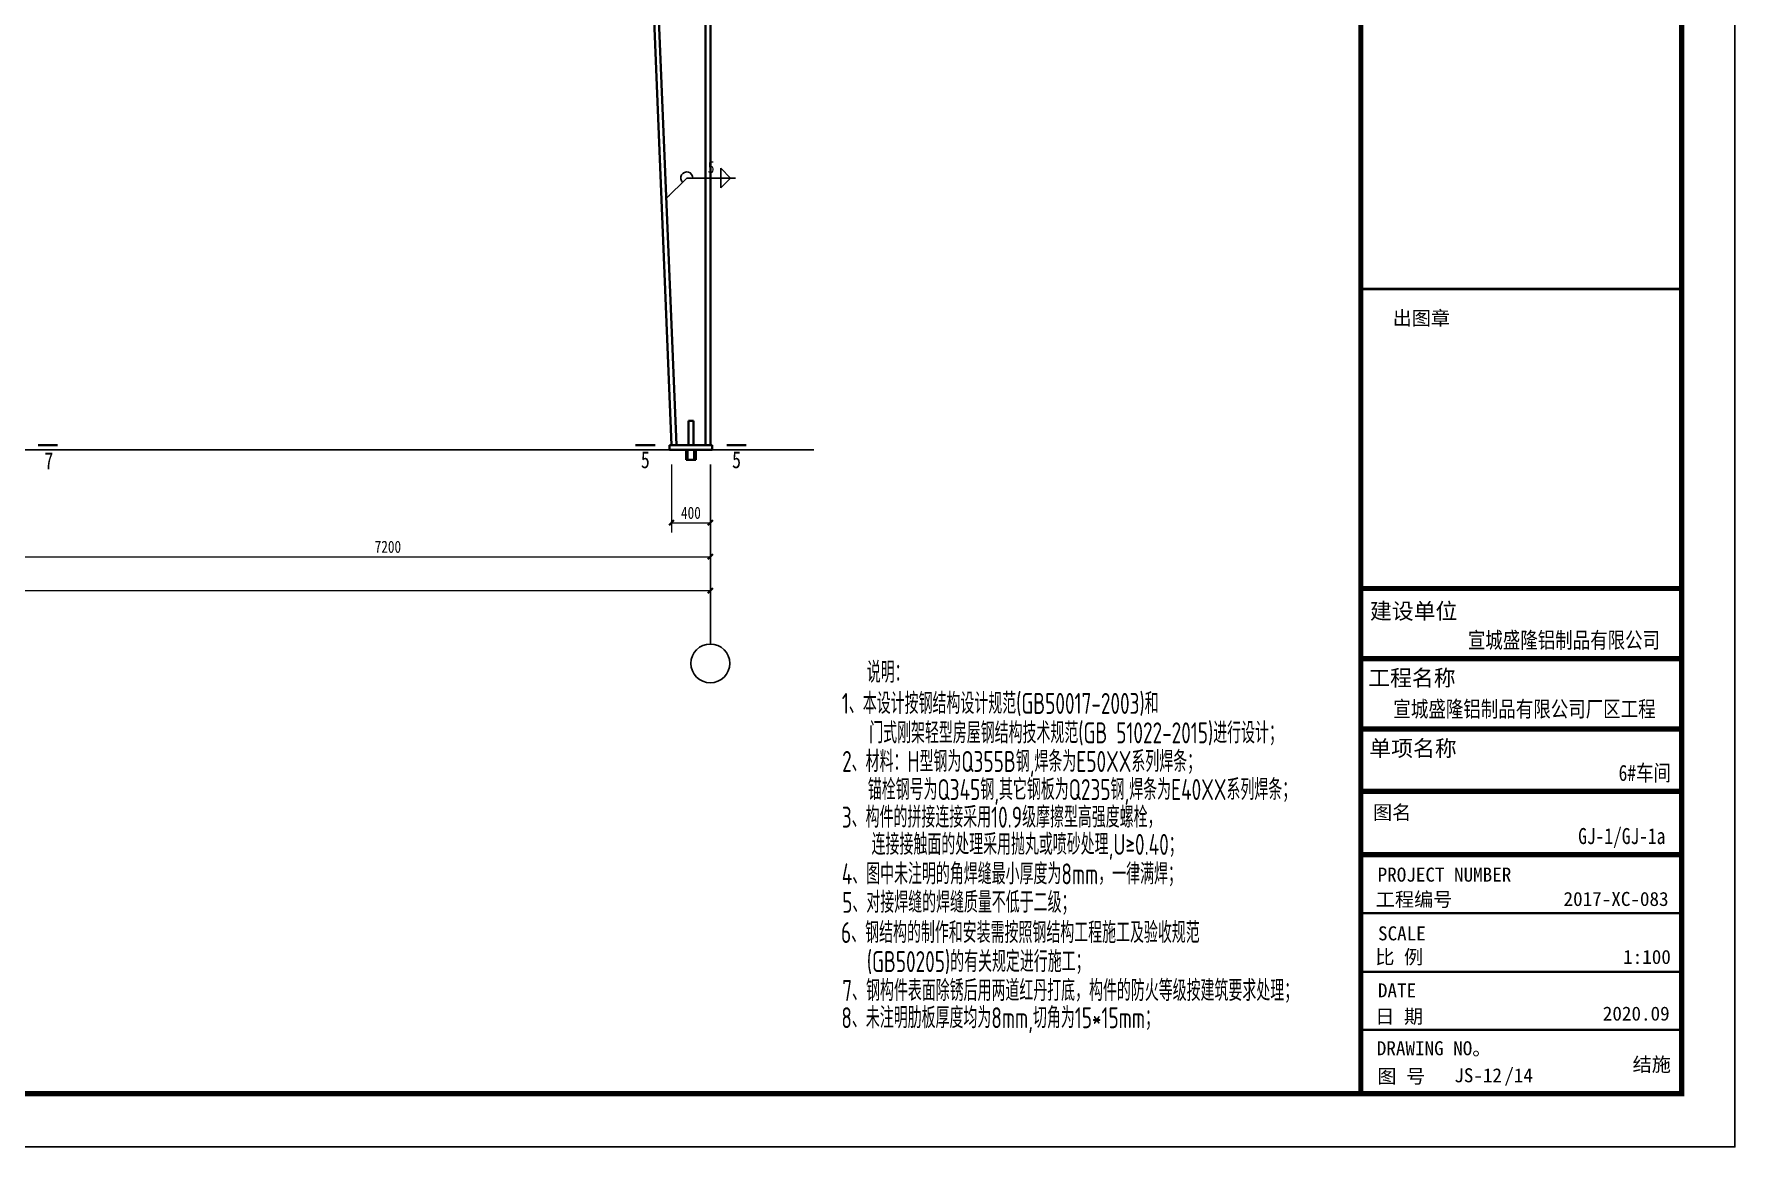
# Model space of a CAD drawing. Extents: x 32461 to 402082, y -617694 to 182569.
# Drawn here: x 367027 to 402082, y -500452 to -477508 of the extents above; entities that cross this region are included whole.
import ezdxf
from ezdxf.enums import TextEntityAlignment as Align

# ---------------------------------------------------------------- set-up
doc = ezdxf.new("R2010")
doc.units = 0
doc.header["$LTSCALE"] = 1000
doc.header["$MEASUREMENT"] = 0
doc.linetypes.add('线型6', pattern=[8.75, 5, -1.25, 1.25, -1.25])
doc.layers.get('0').update_dxf_attribs({"linetype": 'CONTINUOUS'})
for name, color, linetype in [('PUB_TITLE', 4, 'CONTINUOUS'), ('S1', 2, 'CONTINUOUS'), ('TEXT', 7, 'CONTINUOUS'), ('图框', 4, 'CONTINUOUS')]:
    doc.layers.add(name, color=color, linetype=linetype)
for name, color, linetype, lineweight in [('尺寸标注', 2, 'CONTINUOUS', 35), ('层10', 7, 'CONTINUOUS', 35), ('层111', 9, '线型6', 25), ('层112', 9, 'CONTINUOUS', 25), ('层116', 1, 'CONTINUOUS', 35), ('层14', 2, 'CONTINUOUS', 35), ('柱子', 3, 'CONTINUOUS', 35), ('焊缝标注', 9, 'CONTINUOUS', 25)]:
    doc.layers.add(name, color=color, linetype=linetype, lineweight=lineweight)
doc.styles.add('-黑体', font='simhei.ttf')
doc.styles.add('HZS', font='atssdeng.shx', dxfattribs={"width": 0.7, "bigfont": 'atssdchn.shx'})
doc.styles.add('宋体', font='')
doc.styles.add('黑体', font='simhei.ttf', dxfattribs={"width": 0.6, "height": 4.3})
doc.styles.get('宋体').set_extended_font_data('SimSun')

# ---------------------------------------------------------------- blocks, each defined once
blk = doc.blocks.new('BuiltIn_36')
at = {"layer": '层14'}
for p, q in [((603.72, 302.28, 2), (603.72, 307.28, 2)), ((603.72, 307.28, 2), (604.72, 307.28, 2)), ((604.72, 307.28, 2), (604.72, 302.28, 2)), ((604.72, 302.28, 2), (603.72, 302.28, 2))]:
    blk.add_line(p, q, dxfattribs=at)

msp = doc.modelspace()

# ---------------------------------------------------------------- hatches: boundary and pattern name
at = {"layer": '焊缝标注'}
msp.add_hatch(color=256, dxfattribs=at).paths.add_polyline_path([(380056.9, -480901), (380138.2, -480841), (380117, -480819.8), (380056.9, -480901)])

# ---------------------------------------------------------------- linework, layer by layer
msp.add_line((293415.5, -486083.2, -988), (383100.8, -486083.2, -988))
at = {"layer": 'PUB_TITLE'}
msp.add_lwpolyline([(287572.4, -500451.9), (402082.4, -500451.9), (402082.4, -454251.9), (287572.4, -454251.9)], close=True, dxfattribs=at)
at = {"layer": 'PUB_TITLE', "const_width": 110}
msp.add_lwpolyline([(290322.4, -499351.9), (400982.4, -499351.9), (400982.4, -455351.9), (290322.4, -455351.9)], close=True, dxfattribs=at)
at = {"layer": '图框', "color": 4, "const_width": 108.4}
msp.add_lwpolyline([(394372.3, -455351.9), (400982.4, -455351.9), (400982.4, -499351.9), (394372.3, -499351.9)], close=True, dxfattribs=at)
at = {"layer": '图框', "color": 0, "const_width": 55}
msp.add_lwpolyline([(394372.3, -482761.3), (400982.4, -482761.3)], dxfattribs=at)
at = {"layer": '图框', "color": 4}
for points, const_width in [([(394372.3, -488938.8), (400958.4, -488938.8)], 109.6), ([(394372.3, -490387.5), (400960.4, -490387.5)], 109.6), ([(394372.3, -491833.5), (400982.4, -491833.5)], 109.6), ([(394372.3, -493121.3), (400982.4, -493121.3)], 109.6), ([(394372.3, -494424.3), (400982.4, -494424.3)], 109.6), ([(394372.3, -495633), (400982.4, -495633)], 44.4), ([(394372.3, -496839.7), (400982.4, -496839.7)], 44.4), ([(394372.3, -498037.2), (400982.4, -498037.2)], 44.4)]:
    msp.add_lwpolyline(points, dxfattribs=dict(at, const_width=const_width))
at = {"layer": '尺寸标注', "lineweight": 9}
for p, q in [((380165.5, -486383.2, -988), (380165.5, -487783.2, -988)), ((380965.5, -486383.2, -988), (380965.5, -487783.2, -988)), ((380965.5, -486383.2, -988), (380965.5, -488483.2, -988)), ((380965.5, -486383.2, -988), (380965.5, -489183.2, -988)), ((380165.5, -487583.2, -988), (380965.5, -487583.2, -988)), ((337965.5, -488283.2, -988), (380965.5, -488283.2, -988)), ((294965.5, -488983.2, -988), (380965.5, -488983.2, -988))]:
    msp.add_line(p, q, dxfattribs=at)
at = {"layer": '尺寸标注', "lineweight": 35}
for p, q in [((380115.5, -487633.2, -988), (380215.5, -487533.2, -988)), ((380915.5, -487633.2, -988), (381015.5, -487533.2, -988)), ((380915.5, -488333.2, -988), (381015.5, -488233.2, -988)), ((380915.5, -489033.2, -988), (381015.5, -488933.2, -988))]:
    msp.add_line(p, q, dxfattribs=at)
at = {"layer": '层10'}
for p, q in [((379425.5, -485983.2, -988), (379825.5, -485983.2, -988)), ((381705.5, -485983.2, -988), (381305.5, -485983.2, -988))]:
    msp.add_line(p, q, dxfattribs=at)
at = {"layer": '层10', "const_width": 45, "elevation": -988}
msp.add_lwpolyline([(367511.5, -485983.2), (367111.5, -485983.2)], dxfattribs=at)
at = {"layer": '层111'}
msp.add_line((380965.5, -486383.2, -988), (380965.5, -490083.2, -988), dxfattribs=at)
at = {"layer": '层112'}
msp.add_circle((380965.5, -490483.2, -988), 400, dxfattribs=at)
at = {"layer": '层116'}
for p, q in [((380465.5, -486083.2, -988), (380465.5, -486283.2, -988)), ((380495.5, -486083.2, -988), (380495.5, -486283.2, -988)), ((380635.5, -486083.2, -988), (380635.5, -486283.2, -988)), ((380665.5, -486083.2, -988), (380665.5, -486283.2, -988)), ((380465.5, -486283.2, -988), (380665.5, -486283.2, -988))]:
    msp.add_line(p, q, dxfattribs=at)
at = {"layer": '层14'}
for p, q in [((380125.5, -486083.2, -988), (380125.5, -485983.2, -988)), ((380125.5, -485983.2, -988), (381005.5, -485983.2, -988)), ((381005.5, -486083.2, -988), (380125.5, -486083.2, -988)), ((381005.5, -485983.2, -988), (381005.5, -486083.2, -988))]:
    msp.add_line(p, q, dxfattribs=at)
at = {"layer": '柱子'}
for p, q in [((380865.4, -485983.2, -988), (380865.4, -464175.5, -988)), ((380965.5, -485983.2, -988), (380965.5, -464183.5, -988)), ((380165.5, -485983.2, -988), (379331, -465654.5, -988)), ((380265.5, -485983.2, -988), (379431, -465654.5, -988))]:
    msp.add_line(p, q, dxfattribs=at)
at = {"layer": '焊缝标注'}
for p, q in [((380056.9, -480901, -988), (380481.3, -480477, -988)), ((380481.3, -480477, -988), (381481.3, -480477, -988)), ((381181.3, -480277, -988), (381381.3, -480477, -988)), ((381181.3, -480477, -988), (381181.3, -480277, -988)), ((381181.3, -480677, -988), (381381.3, -480477, -988)), ((381181.3, -480477, -988), (381181.3, -480677, -988))]:
    msp.add_line(p, q, dxfattribs=at)
msp.add_arc((380481.3, -480477, -988), 125, 0, 224.97723, dxfattribs=at)

# ---------------------------------------------------------------- block references
at = {"layer": '层14', "xscale": 100, "yscale": 100, "zscale": 100}
msp.add_blockref('BuiltIn_36', (320143.7, -516211.6, -1188), dxfattribs=at)

# ---------------------------------------------------------------- texts
at = {"layer": 'S1', "style": 'HZS', "width": 0.7}
for s, p in [('说明：', (384190.4, -490881.7)), ('1、本设计按钢结构设计规范(GB50017-2003)和', (383676.2, -491523.8)), ('门式刚架轻型房屋钢结构技术规范(GB 51022-2015)进行设计；', (384239.3, -492130.3)), ('2、材料：H型钢为Q355B钢,焊条为E50XX系列焊条；', (383681.6, -492720.3)), ('锚栓钢号为Q345钢,其它钢板为Q235钢,焊条为E40XX系列焊条；', (384210.6, -493299.6)), ('3、构件的拼接连接采用10.9级摩擦型高强度螺栓，', (383675.9, -493868.7)), ('  连接接触面的处理采用抛丸或喷砂处理,U≥0.40；', (383922, -494429.9)), ('4、图中未注明的角焊缝最小厚度为8mm，一律满焊；', (383673.9, -495038.2)), ('5、对接焊缝的焊缝质量不低于二级；', (383684.1, -495624.4)), ('6、钢结构的制作和安装需按照钢结构工程施工及验收规范', (383659.7, -496247.4)), ('  (GB50205)的有关规定进行施工；', (383823.1, -496845.8)), ('7、钢构件表面除锈后用两道红丹打底，构件的防火等级按建筑要求处理；', (383684.7, -497442.5)), ('8、未注明肋板厚度均为8mm,切角为15*15mm；', (383665.2, -498003))]:
    msp.add_text(s, height=432, dxfattribs=at).set_placement(p)
at = {"layer": 'TEXT', "color": 3, "style": '-黑体', "width": 0.8}
for s, height, p in [('宣城盛隆铝制品有限公司', 330.165, (396576.3, -490167.6)), ('宣城盛隆铝制品有限公司厂区工程', 330.165, (395042.7, -491587.5)), ('6#车间', 330.16, (399684.1, -492904.2)), ('GJ-1/GJ-1a', 330.16, (398851.2, -494207.2))]:
    msp.add_text(s, height=height, dxfattribs=at).set_placement(p)
at = {"layer": '图框', "color": 4}
for s, height, style, p in [('出图章', 289.24, '黑体', (395026.9, -483509.7)), ('建设单位', 330, '黑体', (394561.1, -489568.7)), ('工程名称', 330, '黑体', (394524.5, -490945.4)), ('单项名称', 330, '黑体', (394546.5, -492398.5)), ('图名', 289.24, '黑体', (394622.7, -493698.8)), ('工程编号', 289.24, '黑体', (394679.3, -495493.3)), ('2017-XC-083', 289.238, '宋体', (398549.4, -495483.3)), ('SCALE', 289.24, '黑体', (394725.4, -496192.3)), ('比 例', 289.24, '黑体', (394669.6, -496679.6)), ('1:100', 289.24, '宋体', (399777.6, -496678.4)), ('DATE', 289.24, '黑体', (394723.9, -497367.8)), ('日 期', 289.24, '黑体', (394669.6, -497903.7)), ('2020.09', 289.24, '宋体', (399358.9, -497846.1)), ('DRAWING NO。', 289.238, '黑体', (394701, -498561)), ('图 号', 289.24, '黑体', (394710.6, -499138.6))]:
    msp.add_text(s, height=height, dxfattribs=dict(at, style=style)).set_placement(p)
at = {"layer": '图框', "color": 0, "style": '黑体'}
msp.add_text('PROJECT NUMBER', height=289.238, dxfattribs=at).set_placement((394718.3, -494982))
at = {"layer": '图框', "color": 3, "style": '宋体'}
for s, p in [('JS-12', (396297, -499118.4)), ('/14', (397328.5, -499118.4)), ('结施', (399972.6, -498893.8))]:
    msp.add_text(s, height=289.24, dxfattribs=at).set_placement(p)
at = {"layer": '尺寸标注', "style": '宋体', "width": 0.8}
for s, p in [('400', (380565.5, -487578.2, -988)), ('7200', (374320.4, -488278.2, -988))]:
    msp.add_text(s, height=250, dxfattribs=at).set_placement(p, align=Align.BOTTOM_CENTER)
at = {"layer": '层10', "style": '宋体', "width": 0.771429}
for s, p in [('7', (367333.5, -486306.8, -1188)), ('5', (379625.5, -486283.2, -988)), ('5', (381505.5, -486283.2, -988))]:
    msp.add_text(s, height=350, dxfattribs=at).set_placement(p, align=Align.MIDDLE_CENTER)
at = {"layer": '焊缝标注', "style": '宋体', "width": 0.8}
msp.add_text('5', height=250, dxfattribs=at).set_placement((380981.3, -480452, -988), align=Align.BOTTOM_CENTER)

doc.saveas('drawing.dxf')
